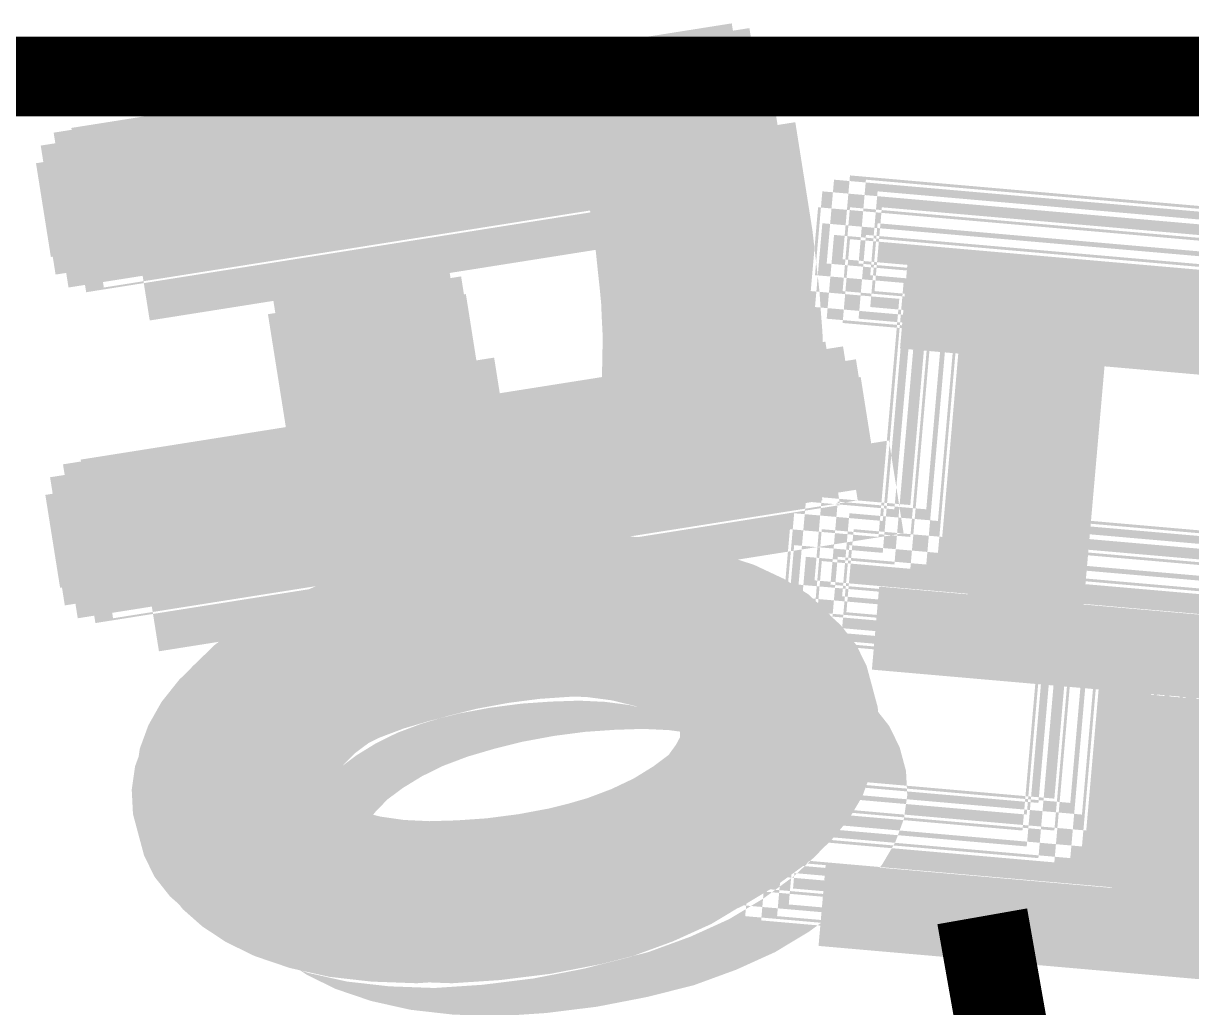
# Model space of a CAD drawing. Header units: millimetres. Extents: x 13 to 1587, y -16 to 1328.
# Drawn here: x 648 to 853.1, y 1136.4 to 1309.3 of the extents above; entities that cross this region are included whole.
import ezdxf

# ---------------------------------------------------------------- set-up
doc = ezdxf.new("R2010")
doc.units = ezdxf.units.MM
doc.layers.add('BC_데모', color=7, linetype='Continuous')

msp = doc.modelspace()

# ---------------------------------------------------------------- hatches: boundary and pattern name
at = {"layer": 'BC_데모', "true_color": 0x141414}
h = msp.add_hatch(color=250, dxfattribs=at)
h.paths.add_polyline_path([(788.8, 1253.43), (777.32, 1251.61), (777.47, 1254.58), (777.6, 1257.69), (777.53, 1261.09), (777.58, 1264.65), (777.28, 1268.48), (777.12, 1272.48), (776.84, 1276.15), (776.6, 1279.67), (776.2, 1283.17), (775.77, 1286.81), (775.37, 1290.31), (774.82, 1293.79), (772.36, 1309.34), (656.38, 1290.97), (658.99, 1274.51), (752.62, 1289.34), (753.93, 1281.03), (754.41, 1278.01), (754.74, 1274.97), (755.04, 1272.08), (755.35, 1269.18), (755.62, 1266.44), (755.73, 1263.82), (755.88, 1260.91), (755.86, 1258.12), (755.81, 1255.48), (755.74, 1252.99), (755.67, 1250.5), (755.43, 1248.14), (723.41, 1243.07), (719.47, 1267.99), (697.11, 1264.45), (701.06, 1239.53), (658.02, 1232.71), (660.61, 1216.4), (791.38, 1237.12)])
h.paths.add_polyline_path([(729.99, 1201.54), (735.45, 1202.25), (740.66, 1202.61), (745.58, 1202.77), (750.11, 1202.56), (754.38, 1202), (758.24, 1201.06), (761.35, 1200.01), (764.03, 1198.73), (766.1, 1197.35), (767.75, 1195.76), (768.81, 1193.91), (769.45, 1191.85), (769.46, 1189.84), (769.02, 1187.75), (767.94, 1185.73), (766.42, 1183.63), (764.27, 1181.58), (761.64, 1179.62), (758.25, 1177.53), (754.36, 1175.68), (750.13, 1174.08), (745.39, 1172.71), (740.33, 1171.44), (734.92, 1170.43), (729.31, 1169.7), (724.1, 1169.34), (719.32, 1169.2), (714.8, 1169.41), (710.68, 1170), (706.82, 1170.94), (703.71, 1171.99), (701.18, 1173.29), (699.11, 1174.67), (697.61, 1176.29), (696.54, 1178.13), (695.91, 1180.2), (695.87, 1182.36), (696.32, 1184.44), (697.24, 1186.45), (698.79, 1188.4), (700.79, 1190.42), (703.42, 1192.38), (706.81, 1194.46), (710.54, 1196.29), (714.78, 1197.89), (719.36, 1199.24), (724.43, 1200.51)])
h.paths.add_polyline_path([(727.38, 1218), (718.52, 1216.29), (710.33, 1214.22), (702.87, 1211.49), (696.06, 1208.55), (690.12, 1204.98), (684.71, 1201.03), (680.69, 1197.14), (677.59, 1193.24), (675.29, 1189.16), (673.78, 1185.05), (673.19, 1180.94), (673.41, 1176.64), (674.53, 1172.48), (676.36, 1168.74), (679.07, 1165.3), (682.49, 1162.28), (686.64, 1159.54), (691.67, 1157.08), (697.89, 1154.97), (704.79, 1153.43), (712.2, 1152.59), (720.14, 1152.3), (728.57, 1152.86), (737.52, 1153.97), (746.39, 1155.69), (754.57, 1157.76), (762.03, 1160.49), (768.82, 1163.57), (774.76, 1167.15), (780.17, 1171.1), (784.35, 1175.01), (787.6, 1178.93), (789.92, 1182.86), (791.43, 1186.97), (792.02, 1191.09), (791.8, 1195.39), (790.68, 1199.54), (788.85, 1203.28), (786.14, 1206.72), (782.69, 1209.89), (778.39, 1212.61), (773.21, 1215.04), (766.84, 1217.13), (760.09, 1218.69), (752.71, 1219.38), (744.77, 1219.67), (736.34, 1219.11)])
h = msp.add_hatch(color=250, dxfattribs=at)
h.paths.add_polyline_path([(785.7, 1252.6), (774.22, 1250.78), (774.37, 1253.74), (774.5, 1256.86), (774.43, 1260.25), (774.48, 1263.82), (774.18, 1267.65), (774.02, 1271.64), (773.74, 1275.32), (773.5, 1278.84), (773.1, 1282.34), (772.67, 1285.98), (772.27, 1289.48), (771.72, 1292.95), (769.26, 1308.51), (653.28, 1290.14), (655.89, 1273.68), (749.52, 1288.51), (750.83, 1280.2), (751.31, 1277.18), (751.64, 1274.14), (751.94, 1271.24), (752.25, 1268.35), (752.52, 1265.61), (752.63, 1262.99), (752.78, 1260.08), (752.76, 1257.29), (752.71, 1254.65), (752.64, 1252.16), (752.57, 1249.67), (752.33, 1247.31), (720.31, 1242.24), (716.37, 1267.16), (694.01, 1263.62), (697.96, 1238.7), (654.92, 1231.88), (657.51, 1215.57), (788.28, 1236.29)])
h.paths.add_polyline_path([(726.89, 1200.71), (732.35, 1201.42), (737.56, 1201.78), (742.48, 1201.94), (747.01, 1201.73), (751.28, 1201.17), (755.14, 1200.23), (758.25, 1199.18), (760.93, 1197.9), (763, 1196.52), (764.65, 1194.93), (765.71, 1193.08), (766.35, 1191.02), (766.36, 1189.01), (765.92, 1186.92), (764.84, 1184.9), (763.32, 1182.8), (761.17, 1180.75), (758.54, 1178.79), (755.15, 1176.7), (751.26, 1174.85), (747.03, 1173.25), (742.29, 1171.88), (737.23, 1170.61), (731.82, 1169.6), (726.21, 1168.87), (721, 1168.51), (716.22, 1168.37), (711.7, 1168.58), (707.58, 1169.17), (703.72, 1170.11), (700.61, 1171.16), (698.08, 1172.46), (696.01, 1173.84), (694.51, 1175.46), (693.44, 1177.3), (692.81, 1179.37), (692.77, 1181.53), (693.22, 1183.61), (694.14, 1185.62), (695.69, 1187.57), (697.69, 1189.59), (700.32, 1191.55), (703.71, 1193.63), (707.44, 1195.46), (711.68, 1197.06), (716.26, 1198.41), (721.33, 1199.68)])
h.paths.add_polyline_path([(724.28, 1217.17), (715.42, 1215.46), (707.23, 1213.39), (699.77, 1210.66), (692.96, 1207.72), (687.02, 1204.15), (681.61, 1200.2), (677.59, 1196.31), (674.49, 1192.41), (672.19, 1188.33), (670.68, 1184.22), (670.09, 1180.1), (670.31, 1175.8), (671.43, 1171.65), (673.26, 1167.91), (675.97, 1164.47), (679.39, 1161.45), (683.54, 1158.71), (688.57, 1156.25), (694.79, 1154.14), (701.69, 1152.6), (709.1, 1151.76), (717.04, 1151.47), (725.47, 1152.03), (734.42, 1153.14), (743.29, 1154.85), (751.47, 1156.93), (758.93, 1159.66), (765.72, 1162.74), (771.66, 1166.31), (777.07, 1170.27), (781.25, 1174.18), (784.5, 1178.1), (786.82, 1182.03), (788.33, 1186.14), (788.92, 1190.26), (788.7, 1194.56), (787.58, 1198.71), (785.75, 1202.45), (783.04, 1205.89), (779.59, 1209.06), (775.29, 1211.78), (770.11, 1214.21), (763.74, 1216.3), (756.99, 1217.86), (749.61, 1218.55), (741.67, 1218.84), (733.24, 1218.28)])
h = msp.add_hatch(color=250, dxfattribs=at)
h.paths.add_polyline_path([(791.9, 1252.6), (780.42, 1250.78), (780.57, 1253.74), (780.7, 1256.86), (780.63, 1260.25), (780.68, 1263.82), (780.38, 1267.65), (780.22, 1271.64), (779.94, 1275.32), (779.7, 1278.84), (779.3, 1282.34), (778.87, 1285.98), (778.47, 1289.48), (777.92, 1292.95), (775.46, 1308.51), (659.48, 1290.14), (662.09, 1273.68), (755.72, 1288.51), (757.03, 1280.2), (757.51, 1277.18), (757.84, 1274.14), (758.14, 1271.24), (758.45, 1268.35), (758.72, 1265.61), (758.83, 1262.99), (758.98, 1260.08), (758.96, 1257.29), (758.91, 1254.65), (758.84, 1252.16), (758.77, 1249.67), (758.53, 1247.31), (726.51, 1242.24), (722.57, 1267.16), (700.21, 1263.62), (704.16, 1238.7), (661.12, 1231.88), (663.71, 1215.57), (794.48, 1236.29)])
h.paths.add_polyline_path([(733.09, 1200.71), (738.55, 1201.42), (743.76, 1201.78), (748.68, 1201.94), (753.21, 1201.73), (757.48, 1201.17), (761.34, 1200.23), (764.45, 1199.18), (767.13, 1197.9), (769.2, 1196.52), (770.85, 1194.93), (771.91, 1193.08), (772.55, 1191.02), (772.56, 1189.01), (772.12, 1186.92), (771.04, 1184.9), (769.52, 1182.8), (767.37, 1180.75), (764.74, 1178.79), (761.35, 1176.7), (757.46, 1174.85), (753.23, 1173.25), (748.49, 1171.88), (743.43, 1170.61), (738.02, 1169.6), (732.41, 1168.87), (727.2, 1168.51), (722.42, 1168.37), (717.9, 1168.58), (713.78, 1169.17), (709.92, 1170.11), (706.81, 1171.16), (704.28, 1172.46), (702.21, 1173.84), (700.71, 1175.46), (699.64, 1177.3), (699.01, 1179.37), (698.97, 1181.53), (699.42, 1183.61), (700.34, 1185.62), (701.89, 1187.57), (703.89, 1189.59), (706.52, 1191.55), (709.91, 1193.63), (713.64, 1195.46), (717.88, 1197.06), (722.46, 1198.41), (727.53, 1199.68)])
h.paths.add_polyline_path([(730.48, 1217.17), (721.62, 1215.46), (713.43, 1213.39), (705.97, 1210.66), (699.16, 1207.72), (693.22, 1204.15), (687.81, 1200.2), (683.79, 1196.31), (680.69, 1192.41), (678.39, 1188.33), (676.88, 1184.22), (676.29, 1180.1), (676.51, 1175.8), (677.63, 1171.65), (679.46, 1167.91), (682.17, 1164.47), (685.59, 1161.45), (689.74, 1158.71), (694.77, 1156.25), (700.99, 1154.14), (707.89, 1152.6), (715.3, 1151.76), (723.24, 1151.47), (731.67, 1152.03), (740.62, 1153.14), (749.49, 1154.85), (757.67, 1156.93), (765.13, 1159.66), (771.92, 1162.74), (777.86, 1166.31), (783.27, 1170.27), (787.45, 1174.18), (790.7, 1178.1), (793.02, 1182.03), (794.53, 1186.14), (795.12, 1190.26), (794.9, 1194.56), (793.78, 1198.71), (791.95, 1202.45), (789.24, 1205.89), (785.79, 1209.06), (781.49, 1211.78), (776.31, 1214.21), (769.94, 1216.3), (763.19, 1217.86), (755.81, 1218.55), (747.87, 1218.84), (739.44, 1218.28)])
h = msp.add_hatch(color=250, dxfattribs=at)
h.paths.add_polyline_path([(783.43, 1250.33), (771.95, 1248.51), (772.1, 1251.48), (772.23, 1254.59), (772.16, 1257.99), (772.21, 1261.55), (771.91, 1265.38), (771.75, 1269.38), (771.47, 1273.05), (771.23, 1276.57), (770.83, 1280.07), (770.4, 1283.71), (770, 1287.21), (769.45, 1290.69), (766.99, 1306.24), (651.01, 1287.87), (653.62, 1271.41), (747.25, 1286.24), (748.56, 1277.93), (749.04, 1274.91), (749.37, 1271.87), (749.67, 1268.98), (749.98, 1266.08), (750.26, 1263.34), (750.36, 1260.72), (750.51, 1257.81), (750.49, 1255.02), (750.44, 1252.38), (750.37, 1249.89), (750.3, 1247.4), (750.06, 1245.04), (718.04, 1239.97), (714.1, 1264.89), (691.75, 1261.35), (695.69, 1236.43), (652.65, 1229.61), (655.24, 1213.3), (786.02, 1234.02)])
h.paths.add_polyline_path([(724.62, 1198.44), (730.08, 1199.15), (735.29, 1199.51), (740.21, 1199.67), (744.74, 1199.46), (749.01, 1198.9), (752.87, 1197.96), (755.98, 1196.91), (758.66, 1195.63), (760.73, 1194.25), (762.38, 1192.66), (763.45, 1190.81), (764.08, 1188.75), (764.09, 1186.74), (763.65, 1184.65), (762.57, 1182.63), (761.05, 1180.53), (758.9, 1178.48), (756.27, 1176.52), (752.88, 1174.43), (749, 1172.58), (744.76, 1170.98), (740.02, 1169.61), (734.96, 1168.34), (729.55, 1167.33), (723.94, 1166.6), (718.73, 1166.24), (713.95, 1166.1), (709.43, 1166.31), (705.31, 1166.9), (701.45, 1167.84), (698.34, 1168.89), (695.81, 1170.19), (693.74, 1171.57), (692.24, 1173.19), (691.17, 1175.03), (690.54, 1177.1), (690.51, 1179.26), (690.95, 1181.34), (691.87, 1183.35), (693.42, 1185.3), (695.42, 1187.32), (698.05, 1189.28), (701.44, 1191.36), (705.17, 1193.19), (709.41, 1194.79), (713.99, 1196.14), (719.06, 1197.41)])
h.paths.add_polyline_path([(722.01, 1214.9), (713.15, 1213.19), (704.96, 1211.12), (697.5, 1208.39), (690.69, 1205.45), (684.76, 1201.88), (679.34, 1197.93), (675.32, 1194.04), (672.22, 1190.14), (669.92, 1186.06), (668.41, 1181.95), (667.82, 1177.84), (668.04, 1173.54), (669.16, 1169.38), (670.99, 1165.64), (673.7, 1162.2), (677.12, 1159.18), (681.27, 1156.44), (686.3, 1153.98), (692.52, 1151.87), (699.42, 1150.33), (706.83, 1149.49), (714.77, 1149.2), (723.2, 1149.76), (732.15, 1150.87), (741.02, 1152.59), (749.2, 1154.66), (756.67, 1157.39), (763.45, 1160.47), (769.39, 1164.05), (774.8, 1168), (778.98, 1171.91), (782.23, 1175.83), (784.55, 1179.76), (786.06, 1183.87), (786.65, 1187.99), (786.43, 1192.29), (785.31, 1196.44), (783.48, 1200.18), (780.77, 1203.62), (777.32, 1206.79), (773.02, 1209.51), (767.84, 1211.94), (761.47, 1214.03), (754.72, 1215.59), (747.34, 1216.28), (739.4, 1216.57), (730.97, 1216.01)])
h = msp.add_hatch(color=250, dxfattribs=at)
h.paths.add_polyline_path([(794.17, 1250.33), (782.69, 1248.51), (782.84, 1251.48), (782.97, 1254.59), (782.9, 1257.99), (782.95, 1261.55), (782.65, 1265.38), (782.48, 1269.38), (782.21, 1273.05), (781.96, 1276.57), (781.57, 1280.07), (781.14, 1283.71), (780.74, 1287.21), (780.19, 1290.69), (777.73, 1306.24), (661.75, 1287.87), (664.36, 1271.41), (757.99, 1286.24), (759.3, 1277.93), (759.78, 1274.91), (760.11, 1271.87), (760.41, 1268.98), (760.71, 1266.08), (760.99, 1263.34), (761.1, 1260.72), (761.25, 1257.81), (761.23, 1255.02), (761.18, 1252.38), (761.11, 1249.89), (761.04, 1247.4), (760.8, 1245.04), (728.78, 1239.97), (724.83, 1264.89), (702.48, 1261.35), (706.43, 1236.43), (663.39, 1229.61), (665.97, 1213.3), (796.75, 1234.02)])
h.paths.add_polyline_path([(735.36, 1198.44), (740.82, 1199.15), (746.03, 1199.51), (750.95, 1199.67), (755.48, 1199.46), (759.75, 1198.9), (763.61, 1197.96), (766.72, 1196.91), (769.4, 1195.63), (771.47, 1194.25), (773.12, 1192.66), (774.18, 1190.81), (774.82, 1188.75), (774.83, 1186.74), (774.39, 1184.65), (773.31, 1182.63), (771.79, 1180.53), (769.64, 1178.48), (767.01, 1176.52), (763.62, 1174.43), (759.73, 1172.58), (755.5, 1170.98), (750.76, 1169.61), (745.7, 1168.34), (740.29, 1167.33), (734.67, 1166.6), (729.47, 1166.24), (724.69, 1166.1), (720.17, 1166.31), (716.05, 1166.9), (712.19, 1167.84), (709.08, 1168.89), (706.55, 1170.19), (704.47, 1171.57), (702.98, 1173.19), (701.91, 1175.03), (701.28, 1177.1), (701.24, 1179.26), (701.69, 1181.34), (702.61, 1183.35), (704.16, 1185.3), (706.16, 1187.32), (708.79, 1189.28), (712.18, 1191.36), (715.91, 1193.19), (720.15, 1194.79), (724.73, 1196.14), (729.79, 1197.41)])
h.paths.add_polyline_path([(732.75, 1214.9), (723.89, 1213.19), (715.7, 1211.12), (708.24, 1208.39), (701.43, 1205.45), (695.49, 1201.88), (690.08, 1197.93), (686.05, 1194.04), (682.96, 1190.14), (680.66, 1186.06), (679.14, 1181.95), (678.56, 1177.84), (678.78, 1173.54), (679.9, 1169.38), (681.73, 1165.64), (684.44, 1162.2), (687.86, 1159.18), (692.01, 1156.44), (697.04, 1153.98), (703.26, 1151.87), (710.16, 1150.33), (717.57, 1149.49), (725.51, 1149.2), (733.94, 1149.76), (742.89, 1150.87), (751.76, 1152.59), (759.94, 1154.66), (767.4, 1157.39), (774.19, 1160.47), (780.13, 1164.05), (785.54, 1168), (789.72, 1171.91), (792.97, 1175.83), (795.29, 1179.76), (796.8, 1183.87), (797.39, 1187.99), (797.17, 1192.29), (796.05, 1196.44), (794.22, 1200.18), (791.51, 1203.62), (788.06, 1206.79), (783.76, 1209.51), (778.58, 1211.94), (772.21, 1214.03), (765.46, 1215.59), (758.08, 1216.28), (750.13, 1216.57), (741.71, 1216.01)])
h = msp.add_hatch(color=250, dxfattribs=at)
h.paths.add_polyline_path([(782.6, 1247.23), (771.12, 1245.41), (771.27, 1248.38), (771.4, 1251.49), (771.33, 1254.89), (771.38, 1258.45), (771.08, 1262.28), (770.92, 1266.28), (770.64, 1269.95), (770.4, 1273.47), (770, 1276.97), (769.57, 1280.61), (769.17, 1284.11), (768.62, 1287.59), (766.16, 1303.14), (650.18, 1284.77), (652.79, 1268.31), (746.42, 1283.14), (747.73, 1274.83), (748.21, 1271.81), (748.54, 1268.77), (748.84, 1265.88), (749.15, 1262.98), (749.42, 1260.24), (749.53, 1257.62), (749.68, 1254.71), (749.66, 1251.92), (749.61, 1249.28), (749.54, 1246.79), (749.47, 1244.3), (749.23, 1241.94), (717.21, 1236.87), (713.27, 1261.79), (690.91, 1258.25), (694.86, 1233.33), (651.82, 1226.51), (654.41, 1210.2), (785.18, 1230.92)])
h.paths.add_polyline_path([(723.79, 1195.34), (729.25, 1196.05), (734.46, 1196.41), (739.38, 1196.57), (743.91, 1196.36), (748.18, 1195.8), (752.04, 1194.86), (755.15, 1193.81), (757.83, 1192.53), (759.9, 1191.15), (761.55, 1189.56), (762.61, 1187.71), (763.25, 1185.65), (763.26, 1183.64), (762.82, 1181.55), (761.74, 1179.53), (760.22, 1177.43), (758.07, 1175.38), (755.44, 1173.42), (752.05, 1171.33), (748.16, 1169.48), (743.93, 1167.88), (739.19, 1166.51), (734.13, 1165.24), (728.72, 1164.23), (723.11, 1163.5), (717.9, 1163.14), (713.12, 1163), (708.6, 1163.21), (704.48, 1163.8), (700.62, 1164.74), (697.51, 1165.79), (694.98, 1167.09), (692.91, 1168.47), (691.41, 1170.09), (690.34, 1171.93), (689.71, 1174), (689.67, 1176.16), (690.12, 1178.24), (691.04, 1180.25), (692.59, 1182.2), (694.59, 1184.22), (697.22, 1186.18), (700.61, 1188.26), (704.34, 1190.09), (708.58, 1191.69), (713.16, 1193.04), (718.23, 1194.31)])
h.paths.add_polyline_path([(721.18, 1211.8), (712.32, 1210.09), (704.13, 1208.02), (696.67, 1205.29), (689.86, 1202.35), (683.92, 1198.78), (678.51, 1194.83), (674.49, 1190.94), (671.39, 1187.04), (669.09, 1182.96), (667.58, 1178.85), (666.99, 1174.74), (667.21, 1170.44), (668.33, 1166.28), (670.16, 1162.54), (672.87, 1159.1), (676.29, 1156.08), (680.44, 1153.34), (685.47, 1150.88), (691.69, 1148.77), (698.59, 1147.23), (706, 1146.39), (713.94, 1146.1), (722.37, 1146.66), (731.32, 1147.77), (740.19, 1149.49), (748.37, 1151.56), (755.83, 1154.29), (762.62, 1157.37), (768.56, 1160.95), (773.97, 1164.9), (778.15, 1168.81), (781.4, 1172.73), (783.72, 1176.66), (785.23, 1180.77), (785.82, 1184.89), (785.6, 1189.19), (784.48, 1193.34), (782.65, 1197.08), (779.94, 1200.52), (776.49, 1203.69), (772.19, 1206.41), (767.01, 1208.84), (760.64, 1210.93), (753.89, 1212.49), (746.51, 1213.18), (738.57, 1213.47), (730.14, 1212.91)])
at = {"layer": 'BC_데모', "true_color": 0xffd90f}
h = msp.add_hatch(color=40, dxfattribs=at)
h.paths.add_polyline_path([(788.8, 1247.23), (777.32, 1245.41), (777.47, 1248.38), (777.6, 1251.49), (777.53, 1254.89), (777.58, 1258.45), (777.28, 1262.28), (777.12, 1266.28), (776.84, 1269.95), (776.6, 1273.47), (776.2, 1276.97), (775.77, 1280.61), (775.37, 1284.11), (774.82, 1287.59), (772.36, 1303.14), (656.38, 1284.77), (658.99, 1268.31), (752.62, 1283.14), (753.93, 1274.83), (754.41, 1271.81), (754.74, 1268.77), (755.04, 1265.88), (755.35, 1262.98), (755.62, 1260.24), (755.73, 1257.62), (755.88, 1254.71), (755.86, 1251.92), (755.81, 1249.28), (755.74, 1246.79), (755.67, 1244.3), (755.43, 1241.94), (723.41, 1236.87), (719.47, 1261.79), (697.11, 1258.25), (701.06, 1233.33), (658.02, 1226.51), (660.61, 1210.2), (791.38, 1230.92)])
h.paths.add_polyline_path([(729.99, 1195.34), (735.45, 1196.05), (740.66, 1196.41), (745.58, 1196.57), (750.11, 1196.36), (754.38, 1195.8), (758.24, 1194.86), (761.35, 1193.81), (764.03, 1192.53), (766.1, 1191.15), (767.75, 1189.56), (768.81, 1187.71), (769.45, 1185.65), (769.46, 1183.64), (769.02, 1181.55), (767.94, 1179.53), (766.42, 1177.43), (764.27, 1175.38), (761.64, 1173.42), (758.25, 1171.33), (754.36, 1169.48), (750.13, 1167.88), (745.39, 1166.51), (740.33, 1165.24), (734.92, 1164.23), (729.31, 1163.5), (724.1, 1163.14), (719.32, 1163), (714.8, 1163.21), (710.68, 1163.8), (706.82, 1164.74), (703.71, 1165.79), (701.18, 1167.09), (699.11, 1168.47), (697.61, 1170.09), (696.54, 1171.93), (695.91, 1174), (695.87, 1176.16), (696.32, 1178.24), (697.24, 1180.25), (698.79, 1182.2), (700.79, 1184.22), (703.42, 1186.18), (706.81, 1188.26), (710.54, 1190.09), (714.78, 1191.69), (719.36, 1193.04), (724.43, 1194.31)])
h.paths.add_polyline_path([(727.38, 1211.8), (718.52, 1210.09), (710.33, 1208.02), (702.87, 1205.29), (696.06, 1202.35), (690.12, 1198.78), (684.71, 1194.83), (680.69, 1190.94), (677.59, 1187.04), (675.29, 1182.96), (673.78, 1178.85), (673.19, 1174.74), (673.41, 1170.44), (674.53, 1166.28), (676.36, 1162.54), (679.07, 1159.1), (682.49, 1156.08), (686.64, 1153.34), (691.67, 1150.88), (697.89, 1148.77), (704.79, 1147.23), (712.2, 1146.39), (720.14, 1146.1), (728.57, 1146.66), (737.52, 1147.77), (746.39, 1149.49), (754.57, 1151.56), (762.03, 1154.29), (768.82, 1157.37), (774.76, 1160.95), (780.17, 1164.9), (784.35, 1168.81), (787.6, 1172.73), (789.92, 1176.66), (791.43, 1180.77), (792.02, 1184.89), (791.8, 1189.19), (790.68, 1193.34), (788.85, 1197.08), (786.14, 1200.52), (782.69, 1203.69), (778.39, 1206.41), (773.21, 1208.84), (766.84, 1210.93), (760.09, 1212.49), (752.71, 1213.18), (744.77, 1213.47), (736.34, 1212.91)])
at = {"layer": 'BC_데모', "true_color": 0x141414}
h = msp.add_hatch(color=250, dxfattribs=at)
h.paths.add_polyline_path([(795, 1247.23), (783.52, 1245.41), (783.67, 1248.38), (783.8, 1251.49), (783.73, 1254.89), (783.78, 1258.45), (783.48, 1262.28), (783.32, 1266.28), (783.04, 1269.95), (782.8, 1273.47), (782.4, 1276.97), (781.97, 1280.61), (781.57, 1284.11), (781.02, 1287.59), (778.56, 1303.14), (662.58, 1284.77), (665.19, 1268.31), (758.82, 1283.14), (760.13, 1274.83), (760.61, 1271.81), (760.94, 1268.77), (761.24, 1265.88), (761.55, 1262.98), (761.82, 1260.24), (761.93, 1257.62), (762.08, 1254.71), (762.06, 1251.92), (762.01, 1249.28), (761.94, 1246.79), (761.87, 1244.3), (761.63, 1241.94), (729.61, 1236.87), (725.67, 1261.79), (703.31, 1258.25), (707.26, 1233.33), (664.22, 1226.51), (666.81, 1210.2), (797.58, 1230.92)])
h.paths.add_polyline_path([(736.19, 1195.34), (741.65, 1196.05), (746.86, 1196.41), (751.78, 1196.57), (756.31, 1196.36), (760.58, 1195.8), (764.44, 1194.86), (767.55, 1193.81), (770.23, 1192.53), (772.3, 1191.15), (773.95, 1189.56), (775.01, 1187.71), (775.65, 1185.65), (775.66, 1183.64), (775.22, 1181.55), (774.14, 1179.53), (772.62, 1177.43), (770.47, 1175.38), (767.84, 1173.42), (764.45, 1171.33), (760.56, 1169.48), (756.33, 1167.88), (751.59, 1166.51), (746.53, 1165.24), (741.12, 1164.23), (735.51, 1163.5), (730.3, 1163.14), (725.52, 1163), (721, 1163.21), (716.88, 1163.8), (713.02, 1164.74), (709.91, 1165.79), (707.38, 1167.09), (705.31, 1168.47), (703.81, 1170.09), (702.74, 1171.93), (702.11, 1174), (702.07, 1176.16), (702.52, 1178.24), (703.44, 1180.25), (704.99, 1182.2), (706.99, 1184.22), (709.62, 1186.18), (713.01, 1188.26), (716.74, 1190.09), (720.98, 1191.69), (725.56, 1193.04), (730.63, 1194.31)])
h.paths.add_polyline_path([(733.58, 1211.8), (724.72, 1210.09), (716.53, 1208.02), (709.07, 1205.29), (702.26, 1202.35), (696.32, 1198.78), (690.91, 1194.83), (686.89, 1190.94), (683.79, 1187.04), (681.49, 1182.96), (679.98, 1178.85), (679.39, 1174.74), (679.61, 1170.44), (680.73, 1166.28), (682.56, 1162.54), (685.27, 1159.1), (688.69, 1156.08), (692.84, 1153.34), (697.87, 1150.88), (704.09, 1148.77), (710.99, 1147.23), (718.4, 1146.39), (726.34, 1146.1), (734.77, 1146.66), (743.72, 1147.77), (752.59, 1149.49), (760.77, 1151.56), (768.23, 1154.29), (775.02, 1157.37), (780.96, 1160.95), (786.37, 1164.9), (790.55, 1168.81), (793.8, 1172.73), (796.12, 1176.66), (797.63, 1180.77), (798.22, 1184.89), (798, 1189.19), (796.88, 1193.34), (795.05, 1197.08), (792.34, 1200.52), (788.89, 1203.69), (784.59, 1206.41), (779.41, 1208.84), (773.04, 1210.93), (766.29, 1212.49), (758.91, 1213.18), (750.97, 1213.47), (742.54, 1212.91)])
h = msp.add_hatch(color=250, dxfattribs=at)
h.paths.add_polyline_path([(783.43, 1244.13), (771.95, 1242.31), (772.1, 1245.28), (772.23, 1248.39), (772.16, 1251.79), (772.21, 1255.35), (771.91, 1259.18), (771.75, 1263.18), (771.47, 1266.85), (771.23, 1270.37), (770.83, 1273.87), (770.4, 1277.51), (770, 1281.01), (769.45, 1284.49), (766.99, 1300.04), (651.01, 1281.67), (653.62, 1265.21), (747.25, 1280.04), (748.56, 1271.73), (749.04, 1268.71), (749.37, 1265.67), (749.67, 1262.78), (749.98, 1259.88), (750.26, 1257.14), (750.36, 1254.52), (750.51, 1251.61), (750.49, 1248.82), (750.44, 1246.18), (750.37, 1243.69), (750.3, 1241.2), (750.06, 1238.84), (718.04, 1233.77), (714.1, 1258.69), (691.75, 1255.15), (695.69, 1230.23), (652.65, 1223.41), (655.24, 1207.1), (786.02, 1227.82)])
h.paths.add_polyline_path([(724.62, 1192.24), (730.08, 1192.95), (735.29, 1193.31), (740.21, 1193.47), (744.74, 1193.26), (749.01, 1192.7), (752.87, 1191.76), (755.98, 1190.71), (758.66, 1189.43), (760.73, 1188.05), (762.38, 1186.46), (763.45, 1184.61), (764.08, 1182.55), (764.09, 1180.54), (763.65, 1178.45), (762.57, 1176.43), (761.05, 1174.33), (758.9, 1172.28), (756.27, 1170.32), (752.88, 1168.23), (749, 1166.38), (744.76, 1164.78), (740.02, 1163.41), (734.96, 1162.14), (729.55, 1161.13), (723.94, 1160.4), (718.73, 1160.04), (713.95, 1159.9), (709.43, 1160.11), (705.31, 1160.7), (701.45, 1161.64), (698.34, 1162.69), (695.81, 1163.99), (693.74, 1165.37), (692.24, 1166.99), (691.17, 1168.83), (690.54, 1170.9), (690.51, 1173.06), (690.95, 1175.14), (691.87, 1177.15), (693.42, 1179.1), (695.42, 1181.12), (698.05, 1183.08), (701.44, 1185.16), (705.17, 1186.99), (709.41, 1188.59), (713.99, 1189.94), (719.06, 1191.21)])
h.paths.add_polyline_path([(722.01, 1208.7), (713.15, 1206.99), (704.96, 1204.92), (697.5, 1202.19), (690.69, 1199.25), (684.76, 1195.68), (679.34, 1191.73), (675.32, 1187.84), (672.22, 1183.94), (669.92, 1179.86), (668.41, 1175.75), (667.82, 1171.64), (668.04, 1167.34), (669.16, 1163.18), (670.99, 1159.44), (673.7, 1156), (677.12, 1152.98), (681.27, 1150.24), (686.3, 1147.78), (692.52, 1145.67), (699.42, 1144.13), (706.83, 1143.29), (714.77, 1143), (723.2, 1143.56), (732.15, 1144.67), (741.02, 1146.39), (749.2, 1148.46), (756.67, 1151.19), (763.45, 1154.27), (769.39, 1157.85), (774.8, 1161.8), (778.98, 1165.71), (782.23, 1169.63), (784.55, 1173.56), (786.06, 1177.67), (786.65, 1181.79), (786.43, 1186.09), (785.31, 1190.24), (783.48, 1193.98), (780.77, 1197.42), (777.32, 1200.59), (773.02, 1203.31), (767.84, 1205.74), (761.47, 1207.83), (754.72, 1209.39), (747.34, 1210.08), (739.4, 1210.37), (730.97, 1209.81)])
h = msp.add_hatch(color=250, dxfattribs=at)
h.paths.add_polyline_path([(794.17, 1244.13), (782.69, 1242.31), (782.84, 1245.28), (782.97, 1248.39), (782.9, 1251.79), (782.95, 1255.35), (782.65, 1259.18), (782.48, 1263.18), (782.21, 1266.85), (781.96, 1270.37), (781.57, 1273.87), (781.14, 1277.51), (780.74, 1281.01), (780.19, 1284.49), (777.73, 1300.04), (661.75, 1281.67), (664.36, 1265.21), (757.99, 1280.04), (759.3, 1271.73), (759.78, 1268.71), (760.11, 1265.67), (760.41, 1262.78), (760.71, 1259.88), (760.99, 1257.14), (761.1, 1254.52), (761.25, 1251.61), (761.23, 1248.82), (761.18, 1246.18), (761.11, 1243.69), (761.04, 1241.2), (760.8, 1238.84), (728.78, 1233.77), (724.83, 1258.69), (702.48, 1255.15), (706.43, 1230.23), (663.39, 1223.41), (665.97, 1207.1), (796.75, 1227.82)])
h.paths.add_polyline_path([(735.36, 1192.24), (740.82, 1192.95), (746.03, 1193.31), (750.95, 1193.47), (755.48, 1193.26), (759.75, 1192.7), (763.61, 1191.76), (766.72, 1190.71), (769.4, 1189.43), (771.47, 1188.05), (773.12, 1186.46), (774.18, 1184.61), (774.82, 1182.55), (774.83, 1180.54), (774.39, 1178.45), (773.31, 1176.43), (771.79, 1174.33), (769.64, 1172.28), (767.01, 1170.32), (763.62, 1168.23), (759.73, 1166.38), (755.5, 1164.78), (750.76, 1163.41), (745.7, 1162.14), (740.29, 1161.13), (734.67, 1160.4), (729.47, 1160.04), (724.69, 1159.9), (720.17, 1160.11), (716.05, 1160.7), (712.19, 1161.64), (709.08, 1162.69), (706.55, 1163.99), (704.47, 1165.37), (702.98, 1166.99), (701.91, 1168.83), (701.28, 1170.9), (701.24, 1173.06), (701.69, 1175.14), (702.61, 1177.15), (704.16, 1179.1), (706.16, 1181.12), (708.79, 1183.08), (712.18, 1185.16), (715.91, 1186.99), (720.15, 1188.59), (724.73, 1189.94), (729.79, 1191.21)])
h.paths.add_polyline_path([(732.75, 1208.7), (723.89, 1206.99), (715.7, 1204.92), (708.24, 1202.19), (701.43, 1199.25), (695.49, 1195.68), (690.08, 1191.73), (686.05, 1187.84), (682.96, 1183.94), (680.66, 1179.86), (679.14, 1175.75), (678.56, 1171.64), (678.78, 1167.34), (679.9, 1163.18), (681.73, 1159.44), (684.44, 1156), (687.86, 1152.98), (692.01, 1150.24), (697.04, 1147.78), (703.26, 1145.67), (710.16, 1144.13), (717.57, 1143.29), (725.51, 1143), (733.94, 1143.56), (742.89, 1144.67), (751.76, 1146.39), (759.94, 1148.46), (767.4, 1151.19), (774.19, 1154.27), (780.13, 1157.85), (785.54, 1161.8), (789.72, 1165.71), (792.97, 1169.63), (795.29, 1173.56), (796.8, 1177.67), (797.39, 1181.79), (797.17, 1186.09), (796.05, 1190.24), (794.22, 1193.98), (791.51, 1197.42), (788.06, 1200.59), (783.76, 1203.31), (778.58, 1205.74), (772.21, 1207.83), (765.46, 1209.39), (758.08, 1210.08), (750.13, 1210.37), (741.71, 1209.81)])
h = msp.add_hatch(color=250, dxfattribs=at)
h.paths.add_polyline_path([(785.7, 1241.86), (774.22, 1240.04), (774.37, 1243.01), (774.5, 1246.12), (774.43, 1249.52), (774.48, 1253.08), (774.18, 1256.91), (774.02, 1260.91), (773.74, 1264.58), (773.5, 1268.1), (773.1, 1271.6), (772.67, 1275.25), (772.27, 1278.74), (771.72, 1282.22), (769.26, 1297.77), (653.28, 1279.4), (655.89, 1262.94), (749.52, 1277.77), (750.83, 1269.46), (751.31, 1266.44), (751.64, 1263.4), (751.94, 1260.51), (752.25, 1257.61), (752.52, 1254.87), (752.63, 1252.26), (752.78, 1249.34), (752.76, 1246.55), (752.71, 1243.91), (752.64, 1241.42), (752.57, 1238.93), (752.33, 1236.57), (720.31, 1231.5), (716.37, 1256.42), (694.01, 1252.88), (697.96, 1227.96), (654.92, 1221.15), (657.51, 1204.84), (788.28, 1225.55)])
h.paths.add_polyline_path([(726.89, 1189.97), (732.35, 1190.68), (737.56, 1191.04), (742.48, 1191.2), (747.01, 1190.99), (751.28, 1190.43), (755.14, 1189.49), (758.25, 1188.44), (760.93, 1187.16), (763, 1185.78), (764.65, 1184.19), (765.71, 1182.34), (766.35, 1180.28), (766.36, 1178.27), (765.92, 1176.18), (764.84, 1174.16), (763.32, 1172.06), (761.17, 1170.01), (758.54, 1168.05), (755.15, 1165.96), (751.26, 1164.11), (747.03, 1162.51), (742.29, 1161.14), (737.23, 1159.88), (731.82, 1158.86), (726.21, 1158.13), (721, 1157.77), (716.22, 1157.63), (711.7, 1157.84), (707.58, 1158.43), (703.72, 1159.37), (700.61, 1160.42), (698.08, 1161.72), (696.01, 1163.1), (694.51, 1164.72), (693.44, 1166.56), (692.81, 1168.63), (692.77, 1170.79), (693.22, 1172.87), (694.14, 1174.88), (695.69, 1176.83), (697.69, 1178.85), (700.32, 1180.81), (703.71, 1182.9), (707.44, 1184.73), (711.68, 1186.32), (716.26, 1187.67), (721.33, 1188.94)])
h.paths.add_polyline_path([(724.28, 1206.43), (715.42, 1204.72), (707.23, 1202.65), (699.77, 1199.92), (692.96, 1196.98), (687.02, 1193.41), (681.61, 1189.46), (677.59, 1185.57), (674.49, 1181.67), (672.19, 1177.59), (670.68, 1173.48), (670.09, 1169.37), (670.31, 1165.07), (671.43, 1160.91), (673.26, 1157.17), (675.97, 1153.73), (679.39, 1150.71), (683.54, 1147.97), (688.57, 1145.51), (694.79, 1143.4), (701.69, 1141.86), (709.1, 1141.02), (717.04, 1140.73), (725.47, 1141.29), (734.42, 1142.4), (743.29, 1144.12), (751.47, 1146.19), (758.93, 1148.92), (765.72, 1152), (771.66, 1155.58), (777.07, 1159.53), (781.25, 1163.44), (784.5, 1167.36), (786.82, 1171.29), (788.33, 1175.4), (788.92, 1179.52), (788.7, 1183.82), (787.58, 1187.97), (785.75, 1191.71), (783.04, 1195.15), (779.59, 1198.32), (775.29, 1201.04), (770.11, 1203.47), (763.74, 1205.56), (756.99, 1207.12), (749.61, 1207.81), (741.67, 1208.1), (733.24, 1207.54)])
h = msp.add_hatch(color=250, dxfattribs=at)
h.paths.add_polyline_path([(788.8, 1241.03), (777.32, 1239.21), (777.47, 1242.18), (777.6, 1245.29), (777.53, 1248.69), (777.58, 1252.25), (777.28, 1256.08), (777.12, 1260.08), (776.84, 1263.75), (776.6, 1267.27), (776.2, 1270.77), (775.77, 1274.41), (775.37, 1277.91), (774.82, 1281.39), (772.36, 1296.94), (656.38, 1278.57), (658.99, 1262.11), (752.62, 1276.94), (753.93, 1268.63), (754.41, 1265.61), (754.74, 1262.57), (755.04, 1259.68), (755.35, 1256.78), (755.62, 1254.04), (755.73, 1251.42), (755.88, 1248.51), (755.86, 1245.72), (755.81, 1243.08), (755.74, 1240.59), (755.67, 1238.1), (755.43, 1235.74), (723.41, 1230.67), (719.47, 1255.59), (697.11, 1252.05), (701.06, 1227.13), (658.02, 1220.31), (660.61, 1204), (791.38, 1224.72)])
h.paths.add_polyline_path([(729.99, 1189.14), (735.45, 1189.85), (740.66, 1190.21), (745.58, 1190.37), (750.11, 1190.16), (754.38, 1189.6), (758.24, 1188.66), (761.35, 1187.61), (764.03, 1186.33), (766.1, 1184.95), (767.75, 1183.36), (768.81, 1181.51), (769.45, 1179.45), (769.46, 1177.44), (769.02, 1175.35), (767.94, 1173.33), (766.42, 1171.23), (764.27, 1169.18), (761.64, 1167.22), (758.25, 1165.13), (754.36, 1163.28), (750.13, 1161.68), (745.39, 1160.31), (740.33, 1159.04), (734.92, 1158.03), (729.31, 1157.3), (724.1, 1156.94), (719.32, 1156.8), (714.8, 1157.01), (710.68, 1157.6), (706.82, 1158.54), (703.71, 1159.59), (701.18, 1160.89), (699.11, 1162.27), (697.61, 1163.89), (696.54, 1165.73), (695.91, 1167.8), (695.87, 1169.96), (696.32, 1172.04), (697.24, 1174.05), (698.79, 1176), (700.79, 1178.02), (703.42, 1179.98), (706.81, 1182.06), (710.54, 1183.89), (714.78, 1185.49), (719.36, 1186.84), (724.43, 1188.11)])
h.paths.add_polyline_path([(727.38, 1205.6), (718.52, 1203.89), (710.33, 1201.82), (702.87, 1199.09), (696.06, 1196.15), (690.12, 1192.58), (684.71, 1188.63), (680.69, 1184.74), (677.59, 1180.84), (675.29, 1176.76), (673.78, 1172.65), (673.19, 1168.54), (673.41, 1164.24), (674.53, 1160.08), (676.36, 1156.34), (679.07, 1152.9), (682.49, 1149.88), (686.64, 1147.14), (691.67, 1144.68), (697.89, 1142.57), (704.79, 1141.03), (712.2, 1140.19), (720.14, 1139.9), (728.57, 1140.46), (737.52, 1141.57), (746.39, 1143.29), (754.57, 1145.36), (762.03, 1148.09), (768.82, 1151.17), (774.76, 1154.75), (780.17, 1158.7), (784.35, 1162.61), (787.6, 1166.53), (789.92, 1170.46), (791.43, 1174.57), (792.02, 1178.69), (791.8, 1182.99), (790.68, 1187.14), (788.85, 1190.88), (786.14, 1194.32), (782.69, 1197.49), (778.39, 1200.21), (773.21, 1202.64), (766.84, 1204.73), (760.09, 1206.29), (752.71, 1206.98), (744.77, 1207.27), (736.34, 1206.71)])
h = msp.add_hatch(color=250, dxfattribs=at)
h.paths.add_polyline_path([(791.9, 1241.86), (780.42, 1240.04), (780.57, 1243.01), (780.7, 1246.12), (780.63, 1249.52), (780.68, 1253.08), (780.38, 1256.91), (780.22, 1260.91), (779.94, 1264.58), (779.7, 1268.1), (779.3, 1271.6), (778.87, 1275.25), (778.47, 1278.74), (777.92, 1282.22), (775.46, 1297.77), (659.48, 1279.4), (662.09, 1262.94), (755.72, 1277.77), (757.03, 1269.46), (757.51, 1266.44), (757.84, 1263.4), (758.14, 1260.51), (758.45, 1257.61), (758.72, 1254.87), (758.83, 1252.26), (758.98, 1249.34), (758.96, 1246.55), (758.91, 1243.91), (758.84, 1241.42), (758.77, 1238.93), (758.53, 1236.57), (726.51, 1231.5), (722.57, 1256.42), (700.21, 1252.88), (704.16, 1227.96), (661.12, 1221.15), (663.71, 1204.84), (794.48, 1225.55)])
h.paths.add_polyline_path([(733.09, 1189.97), (738.55, 1190.68), (743.76, 1191.04), (748.68, 1191.2), (753.21, 1190.99), (757.48, 1190.43), (761.34, 1189.49), (764.45, 1188.44), (767.13, 1187.16), (769.2, 1185.78), (770.85, 1184.19), (771.91, 1182.34), (772.55, 1180.28), (772.56, 1178.27), (772.12, 1176.18), (771.04, 1174.16), (769.52, 1172.06), (767.37, 1170.01), (764.74, 1168.05), (761.35, 1165.96), (757.46, 1164.11), (753.23, 1162.51), (748.49, 1161.14), (743.43, 1159.88), (738.02, 1158.86), (732.41, 1158.13), (727.2, 1157.77), (722.42, 1157.63), (717.9, 1157.84), (713.78, 1158.43), (709.92, 1159.37), (706.81, 1160.42), (704.28, 1161.72), (702.21, 1163.1), (700.71, 1164.72), (699.64, 1166.56), (699.01, 1168.63), (698.97, 1170.79), (699.42, 1172.87), (700.34, 1174.88), (701.89, 1176.83), (703.89, 1178.85), (706.52, 1180.81), (709.91, 1182.9), (713.64, 1184.73), (717.88, 1186.32), (722.46, 1187.67), (727.53, 1188.94)])
h.paths.add_polyline_path([(730.48, 1206.43), (721.62, 1204.72), (713.43, 1202.65), (705.97, 1199.92), (699.16, 1196.98), (693.22, 1193.41), (687.81, 1189.46), (683.79, 1185.57), (680.69, 1181.67), (678.39, 1177.59), (676.88, 1173.48), (676.29, 1169.37), (676.51, 1165.07), (677.63, 1160.91), (679.46, 1157.17), (682.17, 1153.73), (685.59, 1150.71), (689.74, 1147.97), (694.77, 1145.51), (700.99, 1143.4), (707.89, 1141.86), (715.3, 1141.02), (723.24, 1140.73), (731.67, 1141.29), (740.62, 1142.4), (749.49, 1144.12), (757.67, 1146.19), (765.13, 1148.92), (771.92, 1152), (777.86, 1155.58), (783.27, 1159.53), (787.45, 1163.44), (790.7, 1167.36), (793.02, 1171.29), (794.53, 1175.4), (795.12, 1179.52), (794.9, 1183.82), (793.78, 1187.97), (791.95, 1191.71), (789.24, 1195.15), (785.79, 1198.32), (781.49, 1201.04), (776.31, 1203.47), (769.94, 1205.56), (763.19, 1207.12), (755.81, 1207.81), (747.87, 1208.1), (739.44, 1207.54)])
at = {"layer": 'BC_데모', "true_color": 0xc81e1e}
h = msp.add_hatch(color=22, dxfattribs=at)
h.paths.add_polyline_path([(799.96, 1236.07), (788.48, 1234.25), (788.63, 1237.22), (788.76, 1240.33), (788.69, 1243.73), (788.74, 1247.29), (788.44, 1251.12), (788.28, 1255.12), (788, 1258.79), (787.76, 1262.31), (787.36, 1265.81), (786.93, 1269.45), (786.53, 1272.95), (785.98, 1276.43), (783.52, 1291.98), (667.54, 1273.61), (670.15, 1257.15), (763.78, 1271.98), (765.09, 1263.67), (765.57, 1260.65), (765.9, 1257.61), (766.2, 1254.72), (766.51, 1251.82), (766.78, 1249.08), (766.89, 1246.46), (767.04, 1243.55), (767.02, 1240.76), (766.97, 1238.12), (766.9, 1235.63), (766.83, 1233.14), (766.59, 1230.78), (734.57, 1225.71), (730.63, 1250.63), (708.27, 1247.09), (712.22, 1222.17), (669.18, 1215.35), (671.77, 1199.04), (802.54, 1219.76)])
h.paths.add_polyline_path([(741.15, 1184.18), (746.61, 1184.89), (751.82, 1185.25), (756.74, 1185.41), (761.27, 1185.2), (765.54, 1184.64), (769.4, 1183.7), (772.51, 1182.65), (775.19, 1181.37), (777.26, 1179.99), (778.91, 1178.4), (779.97, 1176.55), (780.61, 1174.49), (780.62, 1172.48), (780.18, 1170.39), (779.1, 1168.37), (777.58, 1166.27), (775.43, 1164.22), (772.8, 1162.26), (769.41, 1160.17), (765.52, 1158.32), (761.29, 1156.72), (756.55, 1155.35), (751.49, 1154.08), (746.08, 1153.07), (740.47, 1152.34), (735.26, 1151.98), (730.48, 1151.84), (725.96, 1152.05), (721.84, 1152.64), (717.98, 1153.58), (714.87, 1154.63), (712.34, 1155.93), (710.27, 1157.31), (708.77, 1158.93), (707.7, 1160.77), (707.07, 1162.84), (707.03, 1165), (707.48, 1167.08), (708.4, 1169.09), (709.95, 1171.04), (711.95, 1173.06), (714.58, 1175.02), (717.97, 1177.1), (721.7, 1178.93), (725.94, 1180.53), (730.52, 1181.88), (735.59, 1183.15)])
h.paths.add_polyline_path([(738.54, 1200.64), (729.68, 1198.93), (721.49, 1196.86), (714.03, 1194.13), (707.22, 1191.19), (701.28, 1187.62), (695.87, 1183.67), (691.85, 1179.78), (688.75, 1175.88), (686.45, 1171.8), (684.94, 1167.69), (684.35, 1163.58), (684.57, 1159.28), (685.69, 1155.12), (687.52, 1151.38), (690.23, 1147.94), (693.65, 1144.92), (697.8, 1142.18), (702.83, 1139.72), (709.05, 1137.61), (715.95, 1136.07), (723.36, 1135.23), (731.3, 1134.94), (739.73, 1135.5), (748.68, 1136.61), (757.55, 1138.33), (765.73, 1140.4), (773.19, 1143.13), (779.98, 1146.21), (785.92, 1149.79), (791.33, 1153.74), (795.51, 1157.65), (798.76, 1161.57), (801.08, 1165.5), (802.59, 1169.61), (803.18, 1173.73), (802.96, 1178.03), (801.84, 1182.18), (800.01, 1185.92), (797.3, 1189.36), (793.85, 1192.53), (789.55, 1195.25), (784.37, 1197.68), (778, 1199.77), (771.25, 1201.33), (763.87, 1202.02), (755.93, 1202.31), (747.5, 1201.75)])
at = {"layer": 'BC_데모', "true_color": 0x141414}
h = msp.add_hatch(color=250, dxfattribs=at)
h.paths.add_polyline_path([(793.12, 1282.63), (791.83, 1267.91), (807.38, 1266.55), (803.72, 1224.73), (788.17, 1226.09), (786.89, 1211.5), (896.27, 1201.93), (897.54, 1216.52), (882, 1217.88), (885.66, 1259.7), (901.2, 1258.34), (902.49, 1273.06)])
h.paths.add_polyline_path([(865.29, 1261.48), (861.64, 1219.66), (824.08, 1222.94), (827.74, 1264.77)])
h.paths.add_polyline_path([(778.8, 1177.55), (777.52, 1162.97), (896.66, 1152.55), (897.94, 1167.13), (849.37, 1171.38), (852.37, 1205.64), (832.01, 1207.42), (829.01, 1173.16)])
h = msp.add_hatch(color=250, dxfattribs=at)
h.paths.add_polyline_path([(790.32, 1281.88), (789.03, 1267.16), (804.58, 1265.8), (800.92, 1223.98), (785.37, 1225.34), (784.09, 1210.75), (893.47, 1201.18), (894.74, 1215.77), (879.2, 1217.13), (882.86, 1258.95), (898.4, 1257.59), (899.69, 1272.31)])
h.paths.add_polyline_path([(862.49, 1260.73), (858.84, 1218.91), (821.28, 1222.19), (824.94, 1264.02)])
h.paths.add_polyline_path([(776, 1176.8), (774.72, 1162.22), (893.86, 1151.8), (895.14, 1166.38), (846.57, 1170.63), (849.57, 1204.89), (829.21, 1206.67), (826.21, 1172.41)])
h = msp.add_hatch(color=250, dxfattribs=at)
h.paths.add_polyline_path([(795.92, 1281.88), (794.63, 1267.16), (810.18, 1265.8), (806.52, 1223.98), (790.97, 1225.34), (789.69, 1210.75), (899.07, 1201.18), (900.34, 1215.77), (884.8, 1217.13), (888.46, 1258.95), (904, 1257.59), (905.29, 1272.31)])
h.paths.add_polyline_path([(868.09, 1260.73), (864.44, 1218.91), (826.88, 1222.19), (830.54, 1264.02)])
h.paths.add_polyline_path([(781.6, 1176.8), (780.32, 1162.22), (899.46, 1151.8), (900.74, 1166.38), (852.17, 1170.63), (855.17, 1204.89), (834.81, 1206.67), (831.81, 1172.41)])
h = msp.add_hatch(color=250, dxfattribs=at)
h.paths.add_polyline_path([(788.27, 1279.83), (786.98, 1265.11), (802.53, 1263.75), (798.87, 1221.93), (783.32, 1223.29), (782.04, 1208.7), (891.42, 1199.13), (892.69, 1213.72), (877.15, 1215.08), (880.81, 1256.9), (896.35, 1255.54), (897.64, 1270.26)])
h.paths.add_polyline_path([(860.45, 1258.68), (856.79, 1216.86), (819.23, 1220.14), (822.89, 1261.97)])
h.paths.add_polyline_path([(773.95, 1174.75), (772.67, 1160.17), (891.81, 1149.75), (893.09, 1164.33), (844.52, 1168.58), (847.52, 1202.84), (827.16, 1204.62), (824.16, 1170.36)])
h = msp.add_hatch(color=250, dxfattribs=at)
h.paths.add_polyline_path([(797.97, 1279.83), (796.68, 1265.11), (812.23, 1263.75), (808.57, 1221.93), (793.02, 1223.29), (791.74, 1208.7), (901.12, 1199.13), (902.39, 1213.72), (886.85, 1215.08), (890.51, 1256.9), (906.05, 1255.54), (907.34, 1270.26)])
h.paths.add_polyline_path([(870.14, 1258.68), (866.49, 1216.86), (828.93, 1220.14), (832.59, 1261.97)])
h.paths.add_polyline_path([(783.65, 1174.75), (782.37, 1160.17), (901.51, 1149.75), (902.79, 1164.33), (854.22, 1168.58), (857.22, 1202.84), (836.86, 1204.62), (833.86, 1170.36)])
h = msp.add_hatch(color=250, dxfattribs=at)
h.paths.add_polyline_path([(787.52, 1277.03), (786.23, 1262.31), (801.78, 1260.95), (798.12, 1219.13), (782.57, 1220.49), (781.29, 1205.9), (890.67, 1196.33), (891.94, 1210.92), (876.4, 1212.28), (880.06, 1254.1), (895.6, 1252.74), (896.89, 1267.46)])
h.paths.add_polyline_path([(859.69, 1255.88), (856.04, 1214.06), (818.48, 1217.34), (822.14, 1259.17)])
h.paths.add_polyline_path([(773.2, 1171.95), (771.92, 1157.37), (891.06, 1146.95), (892.34, 1161.53), (843.77, 1165.78), (846.77, 1200.04), (826.41, 1201.82), (823.41, 1167.56)])
at = {"layer": 'BC_데모', "true_color": 0xffd90f}
h = msp.add_hatch(color=40, dxfattribs=at)
h.paths.add_polyline_path([(793.12, 1277.03), (791.83, 1262.31), (807.38, 1260.95), (803.72, 1219.13), (788.17, 1220.49), (786.89, 1205.9), (896.27, 1196.33), (897.54, 1210.92), (882, 1212.28), (885.66, 1254.1), (901.2, 1252.74), (902.49, 1267.46)])
h.paths.add_polyline_path([(865.29, 1255.88), (861.64, 1214.06), (824.08, 1217.34), (827.74, 1259.17)])
h.paths.add_polyline_path([(778.8, 1171.95), (777.52, 1157.37), (896.66, 1146.95), (897.94, 1161.53), (849.37, 1165.78), (852.37, 1200.04), (832.01, 1201.82), (829.01, 1167.56)])
at = {"layer": 'BC_데모', "true_color": 0x141414}
h = msp.add_hatch(color=250, dxfattribs=at)
h.paths.add_polyline_path([(798.72, 1277.03), (797.43, 1262.31), (812.98, 1260.95), (809.32, 1219.13), (793.77, 1220.49), (792.49, 1205.9), (901.87, 1196.33), (903.14, 1210.92), (887.6, 1212.28), (891.26, 1254.1), (906.8, 1252.74), (908.09, 1267.46)])
h.paths.add_polyline_path([(870.89, 1255.88), (867.24, 1214.06), (829.68, 1217.34), (833.34, 1259.17)])
h.paths.add_polyline_path([(784.4, 1171.95), (783.12, 1157.37), (902.26, 1146.95), (903.54, 1161.53), (854.97, 1165.78), (857.97, 1200.04), (837.61, 1201.82), (834.61, 1167.56)])
h = msp.add_hatch(color=250, dxfattribs=at)
h.paths.add_polyline_path([(788.27, 1274.23), (786.98, 1259.51), (802.53, 1258.15), (798.87, 1216.33), (783.32, 1217.69), (782.04, 1203.1), (891.42, 1193.53), (892.69, 1208.12), (877.15, 1209.48), (880.81, 1251.3), (896.35, 1249.94), (897.64, 1264.66)])
h.paths.add_polyline_path([(860.45, 1253.08), (856.79, 1211.26), (819.23, 1214.54), (822.89, 1256.37)])
h.paths.add_polyline_path([(773.95, 1169.15), (772.67, 1154.57), (891.81, 1144.15), (893.09, 1158.73), (844.52, 1162.98), (847.52, 1197.24), (827.16, 1199.02), (824.16, 1164.76)])
h = msp.add_hatch(color=250, dxfattribs=at)
h.paths.add_polyline_path([(797.97, 1274.23), (796.68, 1259.51), (812.23, 1258.15), (808.57, 1216.33), (793.02, 1217.69), (791.74, 1203.1), (901.12, 1193.53), (902.39, 1208.12), (886.85, 1209.48), (890.51, 1251.3), (906.05, 1249.94), (907.34, 1264.66)])
h.paths.add_polyline_path([(870.14, 1253.08), (866.49, 1211.26), (828.93, 1214.54), (832.59, 1256.37)])
h.paths.add_polyline_path([(783.65, 1169.15), (782.37, 1154.57), (901.51, 1144.15), (902.79, 1158.73), (854.22, 1162.98), (857.22, 1197.24), (836.86, 1199.02), (833.86, 1164.76)])
h = msp.add_hatch(color=250, dxfattribs=at)
h.paths.add_polyline_path([(790.32, 1272.18), (789.03, 1257.46), (804.58, 1256.1), (800.92, 1214.28), (785.37, 1215.64), (784.09, 1201.05), (893.47, 1191.48), (894.74, 1206.07), (879.2, 1207.43), (882.86, 1249.25), (898.4, 1247.89), (899.69, 1262.61)])
h.paths.add_polyline_path([(862.49, 1251.03), (858.84, 1209.21), (821.28, 1212.49), (824.94, 1254.32)])
h.paths.add_polyline_path([(776, 1167.1), (774.72, 1152.52), (893.86, 1142.1), (895.14, 1156.68), (846.57, 1160.93), (849.57, 1195.19), (829.21, 1196.97), (826.21, 1162.71)])
h = msp.add_hatch(color=250, dxfattribs=at)
h.paths.add_polyline_path([(795.92, 1272.18), (794.63, 1257.46), (810.18, 1256.1), (806.52, 1214.28), (790.97, 1215.64), (789.69, 1201.05), (899.07, 1191.48), (900.34, 1206.07), (884.8, 1207.43), (888.46, 1249.25), (904, 1247.89), (905.29, 1262.61)])
h.paths.add_polyline_path([(868.09, 1251.03), (864.44, 1209.21), (826.88, 1212.49), (830.54, 1254.32)])
h.paths.add_polyline_path([(781.6, 1167.1), (780.32, 1152.52), (899.46, 1142.1), (900.74, 1156.68), (852.17, 1160.93), (855.17, 1195.19), (834.81, 1196.97), (831.81, 1162.71)])
h = msp.add_hatch(color=250, dxfattribs=at)
h.paths.add_polyline_path([(793.12, 1271.43), (791.83, 1256.71), (807.38, 1255.35), (803.72, 1213.53), (788.17, 1214.89), (786.89, 1200.3), (896.27, 1190.73), (897.54, 1205.32), (882, 1206.68), (885.66, 1248.5), (901.2, 1247.14), (902.49, 1261.86)])
h.paths.add_polyline_path([(865.29, 1250.28), (861.64, 1208.46), (824.08, 1211.74), (827.74, 1253.57)])
h.paths.add_polyline_path([(778.8, 1166.35), (777.52, 1151.77), (896.66, 1141.35), (897.94, 1155.93), (849.37, 1160.18), (852.37, 1194.44), (832.01, 1196.22), (829.01, 1161.96)])
at = {"layer": 'BC_데모', "true_color": 0xc81e1e}
h = msp.add_hatch(color=22, dxfattribs=at)
h.paths.add_polyline_path([(803.2, 1266.95), (801.91, 1252.23), (817.46, 1250.87), (813.8, 1209.05), (798.25, 1210.41), (796.97, 1195.82), (906.35, 1186.25), (907.62, 1200.84), (892.08, 1202.2), (895.74, 1244.02), (911.28, 1242.66), (912.57, 1257.38)])
h.paths.add_polyline_path([(875.37, 1245.8), (871.72, 1203.98), (834.16, 1207.26), (837.82, 1249.09)])
h.paths.add_polyline_path([(788.88, 1161.87), (787.6, 1147.29), (906.74, 1136.87), (908.02, 1151.45), (859.45, 1155.7), (862.45, 1189.96), (842.09, 1191.74), (839.09, 1157.48)])

# ---------------------------------------------------------------- linework, layer by layer
at = {"layer": 'BC_데모', "color": 254, "true_color": 0xe6e6e6, "const_width": 14}
msp.add_lwpolyline([(20, 0), (1580, 0), (1580, 1300), (20, 1300)], close=True, dxfattribs=at)
at = {"layer": 'BC_데모', "color": 20, "true_color": 0xff4632, "const_width": 16}
msp.add_lwpolyline([(827.64, 1088.48), (816.35, 1152.49)], dxfattribs=at)
at = {"layer": 'BC_데모', "color": 40, "true_color": 0xffc800, "const_width": 9}
msp.add_lwpolyline([(795, 1076.6), (762.5, 1132.89)], dxfattribs=at)

doc.saveas('drawing.dxf')
